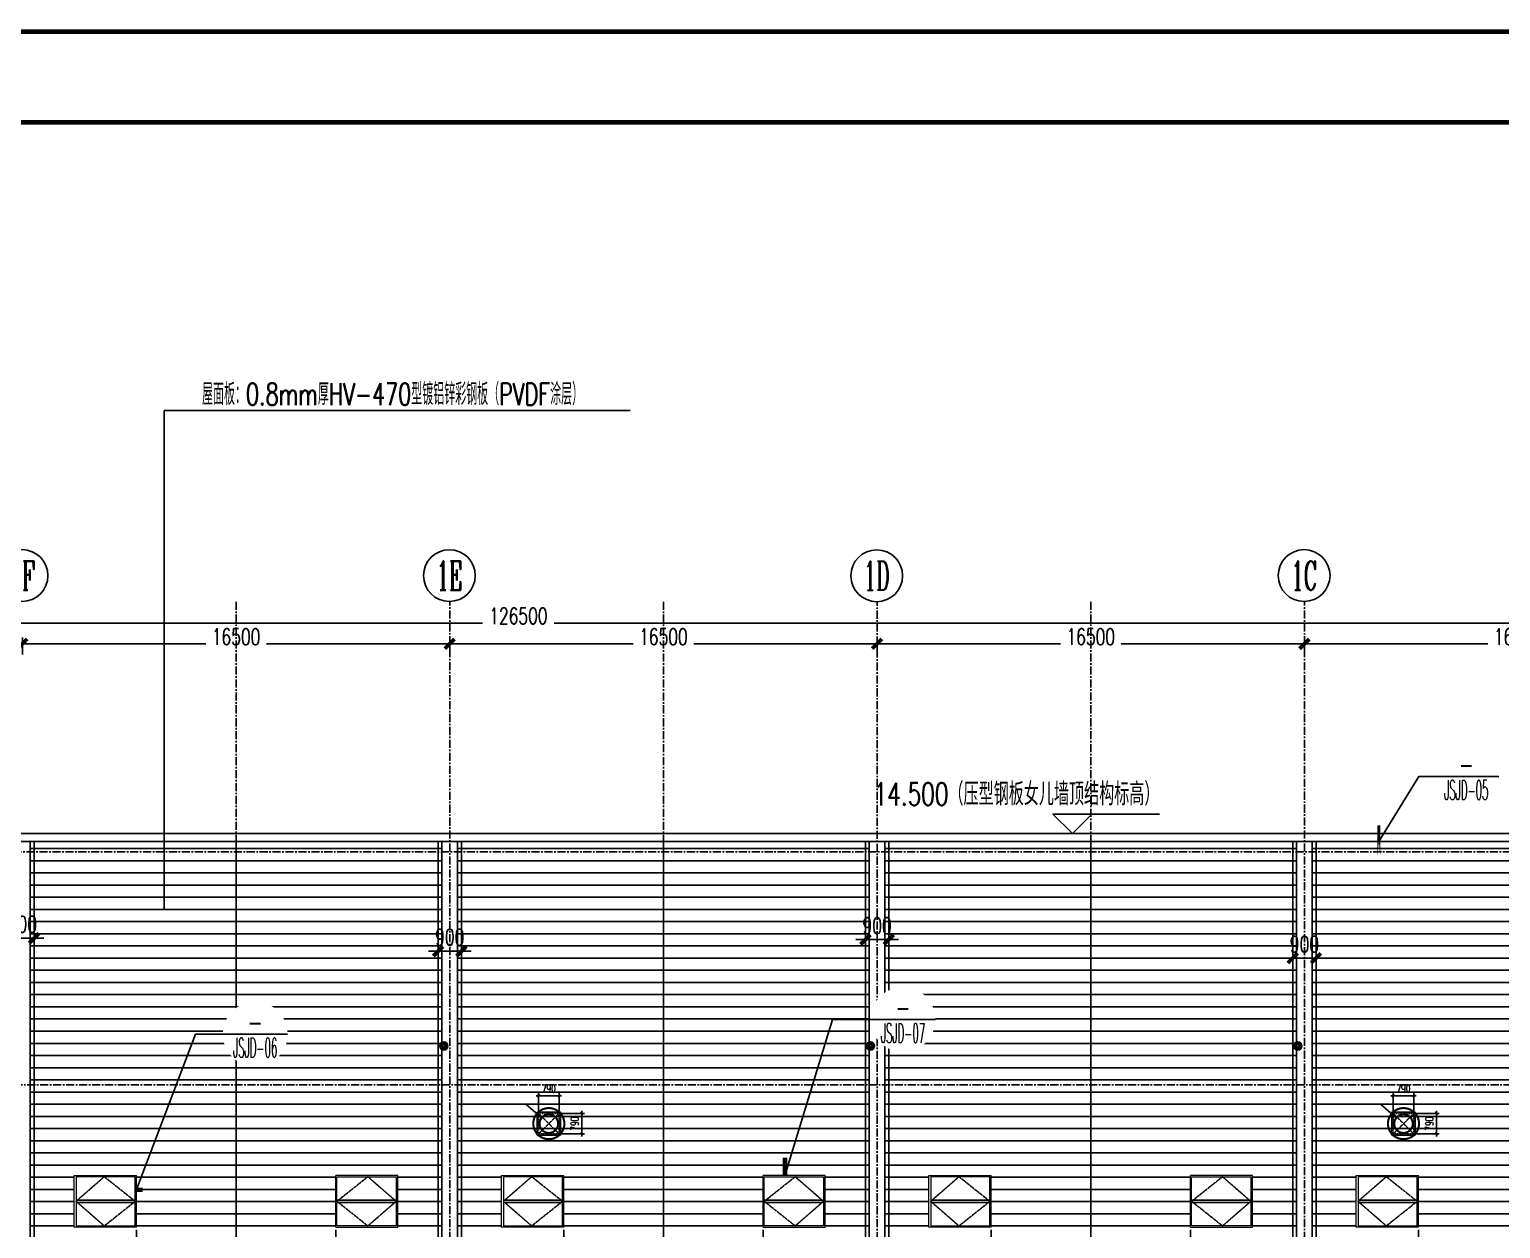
# Model space of a CAD drawing. Extents: x -599358 to 2865263, y -1062760 to 486533.
# Drawn here: x 178102 to 234905, y -804563 to -758262 of the extents above; entities that cross this region are included whole.
import ezdxf
from ezdxf.enums import TextEntityAlignment as Align

# ---------------------------------------------------------------- set-up
doc = ezdxf.new("R2010")
doc.units = 0
doc.set_wipeout_variables(frame=1)
for name, pattern in [('CENTER', [2, 1.25, -0.25, 0.25, -0.25]), ('DASH', [0.35, 0.25, -0.1]), ('HIDDEN', [0.375, 0.25, -0.125])]:
    doc.linetypes.add(name, pattern=pattern)
for name, color, linetype in [('0-cxFrame', 155, 'Continuous'), ('3符号', 173, 'Continuous'), ('3索引', 3, 'Continuous'), ('A-AXIS-DP', 126, 'Continuous'), ('A-AXIS-SYMB', 3, 'Continuous'), ('A-LIN-V', 9, 'Continuous'), ('A-SFCE', 30, 'Continuous'), ('A-WINDOW', 140, 'Continuous'), ('DIM', 173, 'Continuous'), ('DIM_SYMB', 3, 'Continuous'), ('DOTE', 1, 'CENTER'), ('PUB_TEXT', 7, 'Continuous'), ('参考线', 8, 'Continuous'), ('外框', 1, 'HIDDEN'), ('屋面板111', 6, 'Continuous'), ('暖通', 7, 'Continuous'), ('虹吸雨水斗', 6, 'Continuous')]:
    doc.layers.add(name, color=color, linetype=linetype)
doc.layers.add('0-cxText', color=131, linetype='Continuous', lineweight=25)
doc.layers.add('成型线', color=3, linetype='Continuous', lineweight=18)
doc.styles.add('_TCH_AXIS', font='COMPLEX', dxfattribs={"bigfont": 'GBCBIG'})
doc.styles.add('_TCH_DIM', font='SIMPLEX', dxfattribs={"bigfont": 'GBCBIG'})
doc.styles.add('_TCH_DIM_T3', font='SIMPLEX', dxfattribs={"width": 0.705882, "bigfont": 'GBCBIG'})
doc.styles.add('cx_tuming', font='simhei.ttf')
doc.styles.add('cx_tuqian1', font='宋体.shx')
doc.styles.add('DHTEXT-1', font='romans.shx', dxfattribs={"width": 0.7, "bigfont": 'chinese.shx'})
doc.styles.add('卓越符号', font='ROMANS.shx', dxfattribs={"width": 0.7, "bigfont": 'CHINESE.shx'})
doc.styles.add('黑体', font='simhei.ttf')
doc.dimstyles.new('_TCH_ARCH&&100', dxfattribs={"dimtxt": 297.5, "dimasz": 100, "dimexe": 100, "dimexo": 100, "dimgap": 126.25, "dimtad": 1, "dimdec": 0, "dimzin": 0, "dimdsep": 46, "dimtxsty": '_TCH_DIM_T3', "dimblk": 'ARCHTICK', "dimcen": 0.09, "dimclrt": 7, "dimazin": 2, "dimtfac": 1, "dimtdec": 0, "dimtix": 1, "dimtmove": 2, "dimatfit": 3, "dimfxl": 0, "dimtolj": 1, "dimtzin": 0, "dimarcsym": 0})
doc.dimstyles.new('_TCH_ARCH&&50', dxfattribs={"dimtxt": 148.75, "dimasz": 50, "dimexe": 50, "dimexo": 50, "dimgap": 63.125, "dimtad": 1, "dimdec": 0, "dimzin": 0, "dimdsep": 46, "dimtxsty": '_TCH_DIM_T3', "dimblk": 'ARCHTICK', "dimcen": 0.09, "dimclrt": 7, "dimazin": 2, "dimtfac": 1, "dimtdec": 0, "dimtix": 1, "dimtmove": 2, "dimatfit": 3, "dimfxl": 0, "dimtolj": 1, "dimtzin": 0, "dimarcsym": 0})
doc.dimstyles.new('ZN250', dxfattribs={"dimscale": 250, "dimtxt": 2.5, "dimasz": 1.5, "dimexe": 1, "dimexo": 2, "dimgap": 0.9, "dimtad": 1, "dimdec": 0, "dimdsep": 46, "dimtxsty": 'DHTEXT-1', "dimblk": 'ARCHTICK', "dimcen": 2.5, "dimclrd": 173, "dimclre": 173, "dimclrt": 7, "dimazin": 2, "dimtfac": 1, "dimtdec": 0, "dimtix": 1, "dimtmove": 2, "dimatfit": 3, "dimfxl": 0, "dimarcsym": 0})

# ---------------------------------------------------------------- blocks, each defined once
blk = doc.blocks.new('_ArchTick')
at = {"color": 0, "linetype": 'ByBlock', "const_width": 0.4}
blk.add_lwpolyline([(-0.5, -0.5), (0.5, 0.5)], dxfattribs=at)
blk = doc.blocks.new('*D1013')
at = {"layer": 'Defpoints', "color": 0, "ltscale": 2500, "transparency": 16777216}
for p in [(194331, -781985), (177831, -782891), (194331, -782891)]:
    blk.add_point(p, dxfattribs=at)
at = {"layer": 'DIM', "color": 173, "linetype": 'ByBlock', "lineweight": -2, "ltscale": 2500, "transparency": 16777216}
for p, q in [((177831, -782391), (177831, -781735)), ((177831, -781985), (184908, -781985)), ((194331, -781985), (187254, -781985)), ((194331, -782391), (194331, -781735))]:
    blk.add_line(p, q, dxfattribs=at)
at = {"layer": 'DIM', "color": 173, "lineweight": -2, "ltscale": 2500, "transparency": 16777216, "xscale": 375, "yscale": 375, "zscale": 375, "rotation": 180}
blk.add_blockref('_ArchTick', (177831, -781985), dxfattribs=at)
at = {"layer": 'DIM', "color": 173, "lineweight": -2, "ltscale": 2500, "transparency": 16777216, "xscale": 375, "yscale": 375, "zscale": 375}
blk.add_blockref('_ArchTick', (194331, -781985), dxfattribs=at)
at = {"layer": 'DIM', "color": 7, "ltscale": 2500, "transparency": 16777216, "insert": (186081, -781710), "char_height": 625, "attachment_point": 5, "style": 'DHTEXT-1'}
blk.add_mtext('16500', dxfattribs=at)
blk = doc.blocks.new('*D1014')
at = {"layer": 'Defpoints', "color": 0, "ltscale": 2500, "transparency": 16777216}
for p in [(210831, -781985), (194331, -782891), (210831, -782891)]:
    blk.add_point(p, dxfattribs=at)
at = {"layer": 'DIM', "color": 173, "linetype": 'ByBlock', "lineweight": -2, "ltscale": 2500, "transparency": 16777216}
for p, q in [((194331, -782391), (194331, -781735)), ((194331, -781985), (201408, -781985)), ((210831, -781985), (203754, -781985)), ((210831, -782391), (210831, -781735))]:
    blk.add_line(p, q, dxfattribs=at)
at = {"layer": 'DIM', "color": 173, "lineweight": -2, "ltscale": 2500, "transparency": 16777216, "xscale": 375, "yscale": 375, "zscale": 375, "rotation": 180}
blk.add_blockref('_ArchTick', (194331, -781985), dxfattribs=at)
at = {"layer": 'DIM', "color": 173, "lineweight": -2, "ltscale": 2500, "transparency": 16777216, "xscale": 375, "yscale": 375, "zscale": 375}
blk.add_blockref('_ArchTick', (210831, -781985), dxfattribs=at)
at = {"layer": 'DIM', "color": 7, "ltscale": 2500, "transparency": 16777216, "insert": (202581, -781710), "char_height": 625, "attachment_point": 5, "style": 'DHTEXT-1'}
blk.add_mtext('16500', dxfattribs=at)
blk = doc.blocks.new('*D1015')
at = {"layer": 'Defpoints', "color": 0, "ltscale": 2500, "transparency": 16777216}
for p in [(227331, -781985), (210831, -782891), (227331, -782891)]:
    blk.add_point(p, dxfattribs=at)
at = {"layer": 'DIM', "color": 173, "linetype": 'ByBlock', "lineweight": -2, "ltscale": 2500, "transparency": 16777216}
for p, q in [((210831, -782391), (210831, -781735)), ((210831, -781985), (217908, -781985)), ((227331, -781985), (220254, -781985)), ((227331, -782391), (227331, -781735))]:
    blk.add_line(p, q, dxfattribs=at)
at = {"layer": 'DIM', "color": 173, "lineweight": -2, "ltscale": 2500, "transparency": 16777216, "xscale": 375, "yscale": 375, "zscale": 375, "rotation": 180}
blk.add_blockref('_ArchTick', (210831, -781985), dxfattribs=at)
at = {"layer": 'DIM', "color": 173, "lineweight": -2, "ltscale": 2500, "transparency": 16777216, "xscale": 375, "yscale": 375, "zscale": 375}
blk.add_blockref('_ArchTick', (227331, -781985), dxfattribs=at)
at = {"layer": 'DIM', "color": 7, "ltscale": 2500, "transparency": 16777216, "insert": (219081, -781710), "char_height": 625, "attachment_point": 5, "style": 'DHTEXT-1'}
blk.add_mtext('16500', dxfattribs=at)
blk = doc.blocks.new('*D1016')
at = {"layer": 'Defpoints', "color": 0, "ltscale": 2500, "transparency": 16777216}
for p in [(243831, -781985), (227331, -782891), (243831, -782891)]:
    blk.add_point(p, dxfattribs=at)
at = {"layer": 'DIM', "color": 173, "linetype": 'ByBlock', "lineweight": -2, "ltscale": 2500, "transparency": 16777216}
for p, q in [((227331, -782391), (227331, -781735)), ((227331, -781985), (234408, -781985)), ((243831, -781985), (236754, -781985)), ((243831, -782391), (243831, -781735))]:
    blk.add_line(p, q, dxfattribs=at)
at = {"layer": 'DIM', "color": 173, "lineweight": -2, "ltscale": 2500, "transparency": 16777216, "xscale": 375, "yscale": 375, "zscale": 375, "rotation": 180}
blk.add_blockref('_ArchTick', (227331, -781985), dxfattribs=at)
at = {"layer": 'DIM', "color": 173, "lineweight": -2, "ltscale": 2500, "transparency": 16777216, "xscale": 375, "yscale": 375, "zscale": 375}
blk.add_blockref('_ArchTick', (243831, -781985), dxfattribs=at)
at = {"layer": 'DIM', "color": 7, "ltscale": 2500, "transparency": 16777216, "insert": (235581, -781710), "char_height": 625, "attachment_point": 5, "style": 'DHTEXT-1'}
blk.add_mtext('16500', dxfattribs=at)
blk = doc.blocks.new('*D1035')
at = {"layer": 'Defpoints', "color": 0, "ltscale": 2500, "transparency": 16777216}
for p in [(260231, -781185), (133731, -782791), (260231, -782791)]:
    blk.add_point(p, dxfattribs=at)
at = {"layer": 'DIM', "color": 173, "linetype": 'ByBlock', "lineweight": -2, "ltscale": 2500, "transparency": 16777216}
for p, q in [((133731, -782291), (133731, -780935)), ((260231, -782291), (260231, -780935)), ((133731, -781185), (195600, -781185)), ((260231, -781185), (198363, -781185))]:
    blk.add_line(p, q, dxfattribs=at)
at = {"layer": 'DIM', "color": 173, "lineweight": -2, "ltscale": 2500, "transparency": 16777216, "xscale": 375, "yscale": 375, "zscale": 375, "rotation": 180}
blk.add_blockref('_ArchTick', (133731, -781185), dxfattribs=at)
at = {"layer": 'DIM', "color": 173, "lineweight": -2, "ltscale": 2500, "transparency": 16777216, "xscale": 375, "yscale": 375, "zscale": 375}
blk.add_blockref('_ArchTick', (260231, -781185), dxfattribs=at)
at = {"layer": 'DIM', "color": 7, "ltscale": 2500, "transparency": 16777216, "insert": (196981, -780910), "char_height": 625, "attachment_point": 5, "style": 'DHTEXT-1'}
blk.add_mtext('126500', dxfattribs=at)
blk = doc.blocks.new('卓越-轴号')
blk.add_circle((0, 0), 4)
at = {"color": 0, "style": '_TCH_AXIS', "width": 1.041667, "flags": 8}
blk.add_attdef('A', text='', height=4.48, dxfattribs=at).set_placement((-2, -2.24), (2, -2.24), align=Align.FIT)
blk = doc.blocks.new('343')
at = {"layer": 'DOTE', "ltscale": 250}
for p, q in [((1095699, -209583), (1095699, -103761)), ((1103949, -209418), (1103949, -103761)), ((1112199, -209583), (1112199, -103761)), ((1120449, -209426), (1120449, -103761)), ((1128699, -209583), (1128699, -103761)), ((1136949, -209417), (1136949, -103761)), ((1177919, -113423), (1035857, -113423)), ((1153449, -122423), (1035857, -122423))]:
    blk.add_line(p, q, dxfattribs=at)
blk = doc.blocks.new('*U612')
at = {"ltscale": 10}
blk.add_line((3.48, 0), (-6.85, 0), dxfattribs=at)
blk.add_lwpolyline([(3, 3), (0, 0), (-3, 3), (13.45, 3)])
at = {"color": 0, "style": '卓越符号', "width": 0.7, "flags": 8}
blk.add_attdef('±0.000', text='', height=3.5, dxfattribs=at).set_placement((13.45, 4.35), align=Align.RIGHT)
blk = doc.blocks.new('块1')
at = {"layer": '屋面板111', "ltscale": 2500}
for p, q in [((178131, -286635), (186081, -286635)), ((194031, -286635), (186081, -286635)), ((178131, -287105), (186081, -287105)), ((194031, -287105), (186081, -287105)), ((178131, -287575), (186081, -287575)), ((194031, -287575), (186081, -287575)), ((178131, -288045), (186081, -288045)), ((178131, -288515), (186081, -288515)), ((194031, -288045), (186081, -288045)), ((194031, -288515), (186081, -288515)), ((178131, -288985), (186081, -288985)), ((194031, -288985), (186081, -288985)), ((178131, -289455), (186081, -289455)), ((194031, -289455), (186081, -289455)), ((178131, -289925), (186081, -289925)), ((194031, -289925), (186081, -289925)), ((178131, -290395), (186081, -290395)), ((194031, -290395), (186081, -290395)), ((178131, -290865), (186081, -290865)), ((178131, -291335), (186081, -291335)), ((194031, -290865), (186081, -290865)), ((194031, -291335), (186081, -291335)), ((178131, -291805), (186081, -291805)), ((194031, -291805), (186081, -291805)), ((178131, -292275), (186081, -292275)), ((194031, -292275), (186081, -292275)), ((178131, -292745), (186081, -292745)), ((194031, -292745), (186081, -292745)), ((178131, -293215), (186081, -293215)), ((194031, -293215), (186081, -293215)), ((178131, -293685), (186081, -293685)), ((178131, -294155), (186081, -294155)), ((194031, -293685), (186081, -293685)), ((194031, -294155), (186081, -294155)), ((178131, -294625), (186081, -294625)), ((194031, -294625), (186081, -294625)), ((178131, -295095), (186081, -295095)), ((194031, -295095), (186081, -295095)), ((178131, -295565), (186081, -295565)), ((194031, -295565), (186081, -295565)), ((178131, -296035), (186081, -296035)), ((178131, -296505), (186081, -296505)), ((194031, -296035), (186081, -296035)), ((194031, -296505), (186081, -296505)), ((178131, -296975), (186081, -296975)), ((194031, -296975), (186081, -296975)), ((178131, -297445), (186081, -297445)), ((194031, -297445), (186081, -297445)), ((178131, -297915), (186081, -297915)), ((194031, -297915), (186081, -297915)), ((178131, -298385), (186081, -298385)), ((194031, -298385), (186081, -298385)), ((178131, -298855), (186081, -298855)), ((178131, -299325), (186081, -299325)), ((194031, -298855), (186081, -298855)), ((194031, -299325), (186081, -299325)), ((178131, -299795), (186081, -299795)), ((194031, -299795), (186081, -299795)), ((178131, -300265), (186081, -300265)), ((194031, -300265), (186081, -300265)), ((178131, -300735), (186081, -300735)), ((194031, -300735), (186081, -300735)), ((178131, -301205), (186081, -301205)), ((194031, -301205), (186081, -301205))]:
    blk.add_line(p, q, dxfattribs=at)
for points in [[(178131, -286355), (178131, -377155)], [(194031, -286355), (194031, -377155)]]:
    blk.add_lwpolyline(points, dxfattribs=at)
blk = doc.blocks.new('*D1052')
at = {"layer": 'Defpoints', "color": 0, "ltscale": 2500, "transparency": 16777216}
for p in [(226881, -791189), (227781, -791189), (227781, -794121)]:
    blk.add_point(p, dxfattribs=at)
at = {"layer": 'DIM', "color": 173, "linetype": 'ByBlock', "lineweight": -2, "ltscale": 2500, "transparency": 16777216}
for p, q in [((226881, -791689), (226881, -794371)), ((227781, -791689), (227781, -794371)), ((226881, -794121), (226506, -794121)), ((226881, -794121), (227781, -794121)), ((227781, -794121), (228156, -794121))]:
    blk.add_line(p, q, dxfattribs=at)
at = {"layer": 'DIM', "color": 173, "lineweight": -2, "ltscale": 2500, "transparency": 16777216, "xscale": 375, "yscale": 375, "zscale": 375}
blk.add_blockref('_ArchTick', (226881, -794121), dxfattribs=at)
at = {"layer": 'DIM', "color": 173, "lineweight": -2, "ltscale": 2500, "transparency": 16777216, "xscale": 375, "yscale": 375, "zscale": 375, "rotation": 180}
blk.add_blockref('_ArchTick', (227781, -794121), dxfattribs=at)
at = {"layer": 'DIM', "color": 7, "ltscale": 2500, "transparency": 16777216, "insert": (227331, -793584), "char_height": 625, "attachment_point": 5, "style": 'DHTEXT-1'}
blk.add_mtext('900', dxfattribs=at)
blk = doc.blocks.new('*D1053')
at = {"layer": 'Defpoints', "color": 0, "ltscale": 2500, "transparency": 16777216}
for p in [(210381, -793405), (210381, -793818), (211281, -793818)]:
    blk.add_point(p, dxfattribs=at)
at = {"layer": 'DIM', "color": 173, "linetype": 'ByBlock', "lineweight": -2, "ltscale": 2500, "transparency": 16777216}
for p, q in [((210381, -793405), (210006, -793405)), ((210381, -793318), (210381, -793155)), ((211281, -793405), (210381, -793405)), ((211281, -793318), (211281, -793155)), ((211281, -793405), (211656, -793405))]:
    blk.add_line(p, q, dxfattribs=at)
at = {"layer": 'DIM', "color": 173, "lineweight": -2, "ltscale": 2500, "transparency": 16777216, "xscale": 375, "yscale": 375, "zscale": 375}
blk.add_blockref('_ArchTick', (210381, -793405), dxfattribs=at)
at = {"layer": 'DIM', "color": 173, "lineweight": -2, "ltscale": 2500, "transparency": 16777216, "xscale": 375, "yscale": 375, "zscale": 375, "rotation": 180}
blk.add_blockref('_ArchTick', (211281, -793405), dxfattribs=at)
at = {"layer": 'DIM', "color": 7, "ltscale": 2500, "transparency": 16777216, "insert": (210831, -792868), "char_height": 625, "attachment_point": 5, "style": 'DHTEXT-1'}
blk.add_mtext('900', dxfattribs=at)
blk = doc.blocks.new('*D1055')
at = {"layer": 'Defpoints', "color": 0, "ltscale": 2500, "transparency": 16777216}
for p in [(193881, -792522), (194781, -792522), (193881, -793854)]:
    blk.add_point(p, dxfattribs=at)
at = {"layer": 'DIM', "color": 173, "linetype": 'ByBlock', "lineweight": -2, "ltscale": 2500, "transparency": 16777216}
for p, q in [((193881, -793022), (193881, -794104)), ((194781, -793022), (194781, -794104)), ((193881, -793854), (193506, -793854)), ((194781, -793854), (193881, -793854)), ((194781, -793854), (195156, -793854))]:
    blk.add_line(p, q, dxfattribs=at)
at = {"layer": 'DIM', "color": 173, "lineweight": -2, "ltscale": 2500, "transparency": 16777216, "xscale": 375, "yscale": 375, "zscale": 375}
blk.add_blockref('_ArchTick', (193881, -793854), dxfattribs=at)
at = {"layer": 'DIM', "color": 173, "lineweight": -2, "ltscale": 2500, "transparency": 16777216, "xscale": 375, "yscale": 375, "zscale": 375, "rotation": 180}
blk.add_blockref('_ArchTick', (194781, -793854), dxfattribs=at)
at = {"layer": 'DIM', "color": 7, "ltscale": 2500, "transparency": 16777216, "insert": (194331, -793317), "char_height": 625, "attachment_point": 5, "style": 'DHTEXT-1'}
blk.add_mtext('900', dxfattribs=at)
blk = doc.blocks.new('*D1056')
at = {"layer": 'Defpoints', "color": 0, "ltscale": 2500, "transparency": 16777216}
for p in [(177381, -793424), (178281, -793351), (178281, -793424)]:
    blk.add_point(p, dxfattribs=at)
at = {"layer": 'DIM', "color": 173, "linetype": 'ByBlock', "lineweight": -2, "ltscale": 2500, "transparency": 16777216}
for p, q in [((177381, -792924), (177381, -793101)), ((178281, -792924), (178281, -793101)), ((177381, -793351), (177006, -793351)), ((177381, -793351), (178281, -793351)), ((178281, -793351), (178656, -793351))]:
    blk.add_line(p, q, dxfattribs=at)
at = {"layer": 'DIM', "color": 173, "lineweight": -2, "ltscale": 2500, "transparency": 16777216, "xscale": 375, "yscale": 375, "zscale": 375}
blk.add_blockref('_ArchTick', (177381, -793351), dxfattribs=at)
at = {"layer": 'DIM', "color": 173, "lineweight": -2, "ltscale": 2500, "transparency": 16777216, "xscale": 375, "yscale": 375, "zscale": 375, "rotation": 180}
blk.add_blockref('_ArchTick', (178281, -793351), dxfattribs=at)
at = {"layer": 'DIM', "color": 7, "ltscale": 2500, "transparency": 16777216, "insert": (177831, -792814), "char_height": 625, "attachment_point": 5, "style": 'DHTEXT-1'}
blk.add_mtext('900', dxfattribs=at)
blk = doc.blocks.new('卓越-指向索引')
blk.add_wipeout([(0, 5), (-0.52, 4.97), (-1.04, 4.89), (-1.55, 4.76), (-2.03, 4.57), (-2.5, 4.33), (-2.94, 4.05), (-3.35, 3.72), (-3.72, 3.35), (-4.05, 2.94), (-4.33, 2.5), (-4.57, 2.03), (-4.76, 1.55), (-4.89, 1.04), (-4.97, 0.52), (-5, 0), (-4.97, -0.52), (-4.89, -1.04), (-4.76, -1.55), (-4.57, -2.03), (-4.33, -2.5), (-4.05, -2.94), (-3.72, -3.35), (-3.35, -3.72), (-2.94, -4.05), (-2.5, -4.33), (-2.03, -4.57), (-1.55, -4.76), (-1.04, -4.89), (-0.52, -4.97), (0, -5), (0.52, -4.97), (1.04, -4.89), (1.55, -4.76), (2.03, -4.57), (2.5, -4.33), (2.94, -4.05), (3.35, -3.72), (3.72, -3.35), (4.05, -2.94), (4.33, -2.5), (4.57, -2.03), (4.76, -1.55), (4.89, -1.04), (4.97, -0.52), (5, 0), (4.97, 0.52), (4.89, 1.04), (4.76, 1.55), (4.57, 2.03), (4.33, 2.5), (4.05, 2.94), (3.72, 3.35), (3.35, 3.72), (2.94, 4.05), (2.5, 4.33), (2.03, 4.57), (1.55, 4.76), (1.04, 4.89), (0.52, 4.97)])
blk.add_line((-5, 0), (5, 0))
at = {"color": 0, "style": '卓越符号', "width": 0.7, "flags": 8}
blk.add_attdef('索引编号', text='', height=3, dxfattribs=at).set_placement((0, 0.37), align=Align.CENTER)
at = {"color": 0, "style": '卓越符号', "width": 0.892319, "flags": 8}
blk.add_attdef('图号', text='', height=3, dxfattribs=at).set_placement((-3.41, -3.6), (3.41, -3.6), align=Align.FIT)
blk = doc.blocks.new('“奔腾”虹吸雨水斗')
at = {"layer": '虹吸雨水斗', "lineweight": 25}
for p, q in [((946982, 86753), (947040, 86688)), ((947052, 86699), (946987, 86758)), ((947048, 86793), (947066, 86707)), ((947082, 86711), (947055, 86795)), ((947125, 86795), (947098, 86711)), ((947114, 86707), (947132, 86793)), ((947194, 86758), (947128, 86699)), ((947140, 86688), (947199, 86753)), ((946944, 86685), (947028, 86658)), ((947028, 86641), (946944, 86614)), ((947032, 86673), (946946, 86692)), ((946946, 86607), (947032, 86625)), ((947040, 86611), (946982, 86546)), ((946987, 86541), (947052, 86600)), ((947066, 86592), (947048, 86506)), ((947055, 86504), (947082, 86587)), ((947098, 86587), (947125, 86504)), ((947132, 86506), (947114, 86592)), ((947128, 86600), (947194, 86541)), ((947199, 86546), (947140, 86611)), ((947234, 86692), (947148, 86673)), ((947148, 86625), (947234, 86607)), ((947152, 86658), (947236, 86685)), ((947236, 86614), (947152, 86641))]:
    blk.add_line(p, q, dxfattribs=at)
for radius in [150, 47.6]:
    blk.add_circle((947090, 86649), radius, dxfattribs=at)
for centre, start, end in [((947057, 86706), 231.6382, 8.3675), ((947090, 86715), 201.6382, 338.3675), ((947123, 86706), 171.6382, 308.3675), ((947025, 86649), 291.6382, 68.3675), ((947034, 86682), 261.6382, 38.3675), ((947034, 86617), 321.6382, 98.3675), ((947057, 86593), 351.6382, 128.3675), ((947090, 86584), 21.6382, 158.3675), ((947123, 86593), 51.6382, 188.3675), ((947147, 86682), 141.6382, 278.3675), ((947147, 86617), 81.6382, 218.3675), ((947155, 86649), 111.6382, 248.3675)]:
    blk.add_arc(centre, 8.82, start, end, dxfattribs=at)
blk = doc.blocks.new('TK22.A2 L(Dragon)')
at = {"layer": '0-cxFrame', "color": 7, "const_width": 0.5}
blk.add_lwpolyline([(0, 0), (-594, 0), (-594, 420), (0, 420)], close=True, dxfattribs=at)
at = {"layer": '0-cxFrame', "const_width": 0.5}
blk.add_lwpolyline([(-80, 10), (-574, 10), (-574, 410), (-80, 410)], close=True, dxfattribs=at)
at = {"style": '黑体', "flags": 4}
blk.add_attdef('图幅', text='', height=3.3, dxfattribs=at).set_placement((-40, 3), align=Align.RIGHT)
at = {"layer": '0-cxText', "flags": 4}
for tag, height, style, p in [('建设单位', 3.5, 'cx_tuming', (-45, 240)), ('项目名称', 3.5, 'cx_tuming', (-45, 210)), ('子项名称', 3.5, 'cx_tuming', (-45, 180)), ('工程编号', 3.3, 'cx_tuqian1', (-35, 165)), ('图名1', 3.5, 'cx_tuming', (-45, 87)), ('图名2', 3.5, 'cx_tuming', (-45, 79)), ('图名3', 3.5, 'cx_tuming', (-45, 71)), ('出图日期', 3.3, 'cx_tuqian1', (-39, 60)), ('专业', 3.3, 'cx_tuqian1', (-55, 52)), ('图号', 3.3, 'cx_tuqian1', (-55, 44)), ('版次', 3.3, 'cx_tuqian1', (-20, 44))]:
    blk.add_attdef(tag, text='', height=height, dxfattribs=dict(at, style=style)).set_placement(p, align=Align.MIDDLE)
at = {"layer": 'Defpoints', "color": 6, "flags": 4}
for tag, height, style, p in [('tufu', 3.3, '黑体', (-12, 12)), ('dwfname', 4, 'cx_tuqian1', (-80, 3))]:
    blk.add_attdef(tag, text='', height=height, dxfattribs=dict(at, style=style)).set_placement(p, align=Align.RIGHT)
blk = doc.blocks.new('*D1776')
at = {"layer": 'A-AXIS-DP', "color": 0, "lineweight": -2, "transparency": 16777216}
for p, q in [((-495, 395), (-1374, 395)), ((-1274, 395), (-1274, 495)), ((-1274, 395), (-1274, -395)), ((-495, -395), (-1374, -395)), ((-1274, -395), (-1274, -495))]:
    blk.add_line(p, q, dxfattribs=at)
at = {"layer": 'Defpoints', "color": 0, "transparency": 16777216}
for p in [(-395, 395), (-1274, -395), (-395, -395)]:
    blk.add_point(p, dxfattribs=at)
at = {"layer": 'A-AXIS-DP', "color": 0, "lineweight": -2, "transparency": 16777216, "xscale": 100, "yscale": 100, "zscale": 100}
for p, rotation in [((-1274, 395), 270), ((-1274, -395), 90)]:
    blk.add_blockref('_ArchTick', p, dxfattribs=dict(at, rotation=rotation))
at = {"layer": 'A-AXIS-DP', "color": 7, "transparency": 16777216, "insert": (-999, 0), "char_height": 297.5, "attachment_point": 5, "rotation": 270, "style": '_TCH_DIM_T3'}
blk.add_mtext('\\A1;790', dxfattribs=at)
blk = doc.blocks.new('*D1777')
at = {"layer": 'A-AXIS-DP', "color": 0, "lineweight": -2, "transparency": 16777216}
for p, q in [((-395, -495), (-395, -1178)), ((395, -495), (395, -1178)), ((-395, -1078), (-495, -1078)), ((395, -1078), (-395, -1078)), ((395, -1078), (495, -1078))]:
    blk.add_line(p, q, dxfattribs=at)
at = {"layer": 'Defpoints', "color": 0, "transparency": 16777216}
for p in [(-395, -395), (395, -395), (-395, -1078)]:
    blk.add_point(p, dxfattribs=at)
at = {"layer": 'A-AXIS-DP', "color": 0, "lineweight": -2, "transparency": 16777216, "xscale": 100, "yscale": 100, "zscale": 100}
blk.add_blockref('_ArchTick', (-395, -1078), dxfattribs=at)
at = {"layer": 'A-AXIS-DP', "color": 0, "lineweight": -2, "transparency": 16777216, "xscale": 100, "yscale": 100, "zscale": 100, "rotation": 180}
blk.add_blockref('_ArchTick', (395, -1078), dxfattribs=at)
at = {"layer": 'A-AXIS-DP', "color": 7, "transparency": 16777216, "insert": (0, -1353), "char_height": 297.5, "attachment_point": 5, "rotation": 180, "style": '_TCH_DIM_T3'}
blk.add_mtext('\\A1;790', dxfattribs=at)
blk = doc.blocks.new('44')
blk.add_wipeout([(277496, 745320), (279896, 745320), (279896, 747320), (277496, 747320)]).dxf.layer = '参考线'
at = {"color": 2}
for p, q in [((277566, 746370), (279851, 746370)), ((277566, 746270), (279851, 746270))]:
    blk.add_line(p, q, dxfattribs=at)
at = {"layer": '外框'}
for points in [[(279851, 746320), (278658, 747270), (277566, 746320)], [(279851, 746320), (278658, 745370), (277566, 746320)]]:
    blk.add_lwpolyline(points, dxfattribs=at)
at = {"layer": '成型线'}
blk.add_line((279896, 745320), (279896, 747320), dxfattribs=at)
blk.add_lwpolyline([(279896, 745320), (277496, 745320), (277496, 747320), (279896, 747320)], dxfattribs=at)
blk.add_lwpolyline([(279851, 745370), (279851, 747270), (277566, 747270), (277566, 745370)], close=True, dxfattribs=at)
blk = doc.blocks.new('*D2415')
at = {"layer": 'A-WINDOW', "color": 0, "lineweight": -2, "transparency": 16777216}
for p, q in [((293946, 817220), (293946, 816470)), ((297796, 817220), (297796, 816470)), ((293946, 816520), (297796, 816520))]:
    blk.add_line(p, q, dxfattribs=at)
at = {"layer": 'Defpoints', "color": 0, "transparency": 16777216}
for p in [(293946, 817270), (297796, 817270), (297796, 816520)]:
    blk.add_point(p, dxfattribs=at)
at = {"layer": 'A-WINDOW', "color": 0, "lineweight": -2, "transparency": 16777216, "xscale": 50, "yscale": 50, "zscale": 50, "rotation": 180}
blk.add_blockref('_ArchTick', (293946, 816520), dxfattribs=at)
at = {"layer": 'A-WINDOW', "color": 0, "lineweight": -2, "transparency": 16777216, "xscale": 50, "yscale": 50, "zscale": 50}
blk.add_blockref('_ArchTick', (297796, 816520), dxfattribs=at)
at = {"layer": 'A-WINDOW', "color": 7, "transparency": 16777216, "insert": (295871, 816658), "char_height": 148.8, "attachment_point": 5, "style": '_TCH_DIM_T3'}
blk.add_mtext('\\A1;3850', dxfattribs=at)
blk = doc.blocks.new('*D2416')
at = {"layer": 'A-WINDOW', "color": 0, "lineweight": -2, "transparency": 16777216}
for p, q in [((297796, 817220), (297796, 816470)), ((301646, 817220), (301646, 816470)), ((297796, 816520), (301646, 816520))]:
    blk.add_line(p, q, dxfattribs=at)
at = {"layer": 'Defpoints', "color": 0, "transparency": 16777216}
for p in [(297796, 817270), (301646, 817270), (301646, 816520)]:
    blk.add_point(p, dxfattribs=at)
at = {"layer": 'A-WINDOW', "color": 0, "lineweight": -2, "transparency": 16777216, "xscale": 50, "yscale": 50, "zscale": 50, "rotation": 180}
blk.add_blockref('_ArchTick', (297796, 816520), dxfattribs=at)
at = {"layer": 'A-WINDOW', "color": 0, "lineweight": -2, "transparency": 16777216, "xscale": 50, "yscale": 50, "zscale": 50}
blk.add_blockref('_ArchTick', (301646, 816520), dxfattribs=at)
at = {"layer": 'A-WINDOW', "color": 7, "transparency": 16777216, "insert": (299721, 816658), "char_height": 148.8, "attachment_point": 5, "style": '_TCH_DIM_T3'}
blk.add_mtext('\\A1;3850', dxfattribs=at)
blk = doc.blocks.new('fengji')
at = {"layer": 'DIM_SYMB'}
for p, q in [((324.2, -267.9), (884.2, -747.9)), ((884.2, -747.9), (2834.2, -747.9))]:
    blk.add_line(p, q, dxfattribs=at)
at = {"layer": 'DIM_SYMB', "const_width": 40}
blk.add_lwpolyline([(310.3, -253.5, -1), (338.1, -282.3, -1)], format="xyb", close=True, dxfattribs=at)
at = {"layer": '暖通', "color": 7, "linetype": 'DASH', "ltscale": 0.5}
for p, q in [((-395, 395), (395, -395)), ((395, 395), (-395, -395))]:
    blk.add_line(p, q, dxfattribs=at)
at = {"layer": '暖通', "color": 7, "const_width": 79.8}
for points in [[(0, -600.2, -1), (0, 600.2, -1)], [(0, -600.2, 1), (0, 600.2, 1)]]:
    blk.add_lwpolyline(points, format="xyb", dxfattribs=at)
at = {"layer": '暖通', "color": 7, "ltscale": 0.5}
blk.add_lwpolyline([(-445, 445), (445, 445), (445, -445), (-445, -445)], close=True, dxfattribs=at)
at = {"layer": '暖通', "color": 7, "linetype": 'DASH', "const_width": 79.8}
for points in [[(0, -358.3, -1), (0, 358.3, -1)], [(0, -358.3, 1), (0, 358.3, 1)]]:
    blk.add_lwpolyline(points, format="xyb", dxfattribs=at)
at = {"layer": '暖通', "color": 7, "linetype": 'DASH', "ltscale": 0.5}
blk.add_lwpolyline([(-395, 395), (395, 395), (395, -395), (-395, -395)], close=True, dxfattribs=at)
at = {"layer": 'A-AXIS-DP'}
for p1, distance, picture, middle in [((-395, 395), -879.2, '*D1776', (-999.2, 0)), ((395, -395), 682.9, '*D1777', (0, -1352.9))]:
    dim = blk.add_aligned_dim(p1=p1, p2=(-395, -395), distance=distance, dimstyle='_TCH_ARCH&&100', dxfattribs=at)
    dim.commit()
    dim.dimension.update_dxf_attribs({"geometry": picture, "text_midpoint": middle})
blk = doc.blocks.new('A$C87272f5e')
at = {"layer": '暖通', "rotation": 180}
for p in [(63825, -10500), (96825, -10500)]:
    blk.add_blockref('fengji', p, dxfattribs=at)
blk = doc.blocks.new('nr3453464')
at = {"layer": 'A-LIN-V'}
blk.add_blockref('44', (14050, 72000), dxfattribs=at)
at = {"layer": 'A-LIN-V', "xscale": -0.9999999999999998}
blk.add_blockref('44', (581541.6, 72000), dxfattribs=at)
at = {"layer": 'A-WINDOW', "color": 1}
for p1, p2, picture, middle in [((293945.8, 817270), (297795.8, 817270), '*D2415', (295870.8, 816657.5)), ((297795.8, 817270), (301645.8, 817270), '*D2416', (299720.8, 816657.5))]:
    dim = blk.add_aligned_dim(p1=p1, p2=p2, distance=-750, dimstyle='_TCH_ARCH&&50', dxfattribs=at)
    dim.commit()
    dim.dimension.update_dxf_attribs({"geometry": picture, "text_midpoint": middle})
blk = doc.blocks.new('A$C70486d9b')
at = {"layer": 'A-WINDOW'}
for p in [(-246046, -831820), (-229546, -831820), (-213046, -831820), (-196546, -831820)]:
    blk.add_blockref('nr3453464', p, dxfattribs=at)

msp = doc.modelspace()

# ---------------------------------------------------------------- linework, layer by layer
at = {"layer": '3索引'}
for points in [[(230205.7, -789624), (231752.2, -787104.3), (233581, -787104.3)], [(207298.7, -802435.5), (209113, -796488.9), (211831.6, -796488.9)], [(182238.1, -803051.4), (184519, -797052.8), (186819.4, -797052.8)]]:
    msp.add_lwpolyline(points, dxfattribs=at)
at = {"layer": '3索引', "linetype": 'DASH', "ltscale": 1250, "const_width": 125}
for points in [[(230205.7, -790248.8), (230205.7, -790248.8), (230205.7, -788999.1), (230205.7, -788999.1)], [(207252.4, -803136), (207298.7, -803136), (207298.7, -801886.8), (207252.4, -801886.8)], [(182050, -803051.4), (182412.7, -803051.4), (182412.7, -803087), (182050, -803087)]]:
    msp.add_lwpolyline(points, close=True, dxfattribs=at)
at = {"layer": 'A-AXIS-SYMB'}
for q in [(201295.5, -772975.9), (183303.1, -792241.4)]:
    msp.add_line((183303, -772975.9), q, dxfattribs=at)
at = {"layer": 'A-LIN-V'}
for points in [[(178281.4, -789611.4), (178281.4, -880411.4)], [(193881.4, -789611.4), (193881.4, -880411.4)], [(194781.4, -789611.4), (194781.4, -880411.4)], [(210381.4, -789611.4), (210381.4, -880411.4)], [(211281.4, -789611.4), (211281.4, -880411.4)], [(226881.4, -789611.4), (226881.4, -880411.4)], [(227781.4, -789611.4), (227781.4, -880411.4)]]:
    msp.add_lwpolyline(points, dxfattribs=at)
at = {"layer": 'A-SFCE'}
for p, q in [((157387.5, -789611.4), (244231.4, -789611.4)), ((186081.4, -789611.4), (186081.4, -880411.4)), ((202581.4, -789611.4), (202581.4, -880411.4)), ((219081.4, -789611.4), (219081.4, -880411.4))]:
    msp.add_line(p, q, dxfattribs=at)
msp.add_lwpolyline([(134331.4, -862511.4), (133731.4, -862511.4), (133731.4, -861548.1), (157169.4, -789311.4), (244231.4, -789311.4)], dxfattribs=at)

# ---------------------------------------------------------------- block references
at = {"layer": '3符号', "color": 7}
ref = msp.add_blockref('卓越-轴号', (177818.4, -779349.2), dxfattribs=dict(at, xscale=250, yscale=250, zscale=250))
ref.add_attrib('A', '1F', dxfattribs={"layer": '0', "color": 0, "height": 1120, "style": '_TCH_AXIS', "width": 0.604839}).set_placement((177318.4, -779909.2), (178318.4, -779909.2), align=Align.FIT)
ref = msp.add_blockref('卓越-轴号', (194318.4, -779349.8), dxfattribs=dict(at, xscale=250, yscale=250, zscale=250))
ref.add_attrib('A', '1E', dxfattribs={"layer": '0', "color": 0, "height": 1120, "style": '_TCH_AXIS', "width": 0.604839}).set_placement((193818.4, -779909.8), (194818.4, -779909.8), align=Align.FIT)
ref = msp.add_blockref('卓越-轴号', (210818.4, -779358.3), dxfattribs=dict(at, xscale=250, yscale=250, zscale=250))
ref.add_attrib('A', '1D', dxfattribs={"layer": '0', "color": 0, "height": 1120, "style": '_TCH_AXIS', "width": 0.585938}).set_placement((210318.4, -779918.3), (211318.4, -779918.3), align=Align.FIT)
ref = msp.add_blockref('卓越-轴号', (227318.4, -779349.2), dxfattribs=dict(at, xscale=250, yscale=250, zscale=250))
ref.add_attrib('A', '1C', dxfattribs={"layer": '0', "color": 0, "height": 1120, "style": '_TCH_AXIS', "width": 0.625}).set_placement((226818.4, -779909.2), (227818.4, -779909.2), align=Align.FIT)
ref = msp.add_blockref('*U612', (218369.7, -789311.4), dxfattribs=dict(at, xscale=250, yscale=250, zscale=250))
ref.add_attrib('±0.000', '14.500（压型钢板女儿墙顶结构标高）', dxfattribs={"layer": '0', "color": 0, "height": 875, "style": '卓越符号', "width": 0.7}).set_placement((221732.2, -788223.9), align=Align.RIGHT)
at = {"layer": 'DOTE', "linetype": 'ByBlock'}
msp.add_blockref('343', (-909618.1, -676588.3), dxfattribs=at)
at = {"layer": '屋面板111'}
for p in [(0, -503256.1), (16500, -503256.1), (33000, -503256.1), (49500, -503256.1)]:
    msp.add_blockref('块1', p, dxfattribs=at)
at = {"layer": '虹吸雨水斗', "xscale": 1.061320754715, "yscale": 1.061320754715, "zscale": 1.061320754715}
for p in [(-811063, -889474.2), (-778091.3, -889474.2)]:
    msp.add_blockref('“奔腾”虹吸雨水斗', p, dxfattribs=at)
at = {"layer": '虹吸雨水斗', "ltscale": 50}
msp.add_blockref('A$C87272f5e', (134331.4, -790011.4), dxfattribs=at)

# ---------------------------------------------------------------- texts
at = {"layer": 'PUB_TEXT', "style": '_TCH_DIM', "width": 0.7}
msp.add_text('屋面板：0.8mm厚HV-470型镀铝锌彩钢板（PVDF涂层）', height=841.535, rotation=359.99997, dxfattribs=at).set_placement((184766.6, -772765.9))

# ---------------------------------------------------------------- dimensions: what is measured, and where the dimension line sits
at = {"layer": 'DIM', "ltscale": 2500}
for base, p1, p2, picture, middle in [((260231.4, -781184.7), (133731.4, -782791.4), (260231.4, -782791.4), '*D1035', (196981.4, -780909.7)), ((194331.4, -781984.7), (177831.4, -782891.4), (194331.4, -782891.4), '*D1013', (186081.4, -781709.7)), ((210831.4, -781984.7), (194331.4, -782891.4), (210831.4, -782891.4), '*D1014', (202581.4, -781709.7)), ((227331.4, -781984.7), (210831.4, -782891.4), (227331.4, -782891.4), '*D1015', (219081.4, -781709.7)), ((243831.4, -781984.7), (227331.4, -782891.4), (243831.4, -782891.4), '*D1016', (235581.4, -781709.7))]:
    dim = msp.add_linear_dim(base=base, p1=p1, p2=p2, angle=0, dimstyle='ZN250', dxfattribs=at)
    dim.commit()
    dim.dimension.update_dxf_attribs({"geometry": picture, "text_midpoint": middle, "dimtype": 161})
for p1, p2, distance, picture, middle in [((226881.4, -791189.4), (227781.4, -791189.4), -2932, '*D1052', (227331.4, -793583.9)), ((177381.4, -793423.5), (178281.4, -793423.5), 72.5, '*D1056', (177831.4, -792813.5)), ((194781.4, -792522.2), (193881.4, -792522.2), 1332, '*D1055', (194331.4, -793316.7)), ((211281.4, -793818.2), (210381.4, -793818.2), -412.9, '*D1053', (210831.4, -792867.8))]:
    dim = msp.add_aligned_dim(p1=p1, p2=p2, distance=distance, dimstyle='ZN250', dxfattribs=at)
    dim.commit()
    dim.dimension.update_dxf_attribs({"geometry": picture, "text_midpoint": middle})

# ---------------------------------------------------------------- next in the draw order: block references
at = {"layer": '3索引', "color": 7}
ref = msp.add_blockref('卓越-指向索引', (233581, -787104.3), dxfattribs=dict(at, xscale=250, yscale=250, zscale=250))
ref.add_attrib('索引编号', '-', dxfattribs={"layer": '0', "color": 0, "height": 750, "style": '卓越符号', "width": 0.7}).set_placement((233581, -787013), align=Align.CENTER)
ref.add_attrib('图号', 'JSJD-05', dxfattribs={"layer": '0', "color": 0, "height": 750, "style": '卓越符号', "width": 0.350988}).set_placement((232729.4, -788004.7), (234434.2, -788004.7), align=Align.FIT)
ref = msp.add_blockref('卓越-指向索引', (211831.6, -796488.9), dxfattribs=dict(at, xscale=250, yscale=250, zscale=250))
ref.add_attrib('索引编号', '-', dxfattribs={"layer": '0', "color": 0, "height": 750, "style": '卓越符号', "width": 0.7}).set_placement((211831.6, -796397.6), align=Align.CENTER)
ref.add_attrib('图号', 'JSJD-07', dxfattribs={"layer": '0', "color": 0, "height": 750, "style": '卓越符号', "width": 0.350988}).set_placement((210980.1, -797389.3), (212684.9, -797389.3), align=Align.FIT)
ref = msp.add_blockref('卓越-指向索引', (186819.4, -797052.8), dxfattribs=dict(at, xscale=250, yscale=250, zscale=250))
ref.add_attrib('索引编号', '-', dxfattribs={"layer": '0', "color": 0, "height": 750, "style": '卓越符号', "width": 0.7}).set_placement((186819.4, -796961.5), align=Align.CENTER)
ref.add_attrib('图号', 'JSJD-06', dxfattribs={"layer": '0', "color": 0, "height": 750, "style": '卓越符号', "width": 0.350988}).set_placement((185967.8, -797953.2), (187672.6, -797953.2), align=Align.FIT)

# ---------------------------------------------------------------- next in the draw order: block references
at = {"layer": '0-cxFrame', "xscale": 350, "yscale": 350, "zscale": 350}
msp.add_blockref('TK22.A2 L(Dragon)', (299927.9, -905349.4), dxfattribs=at)
at = {"layer": '虹吸雨水斗', "xscale": 1.061320754715, "yscale": 1.061320754715, "zscale": 1.061320754715}
msp.add_blockref('“奔腾”虹吸雨水斗', (-794591.3, -889474.2), dxfattribs=at)

# ---------------------------------------------------------------- next in the draw order: block references
at = {"layer": 'A-SFCE', "ltscale": 50}
msp.add_blockref('A$C70486d9b', (134331.4, -790011.4), dxfattribs=at)

doc.saveas('drawing.dxf')
